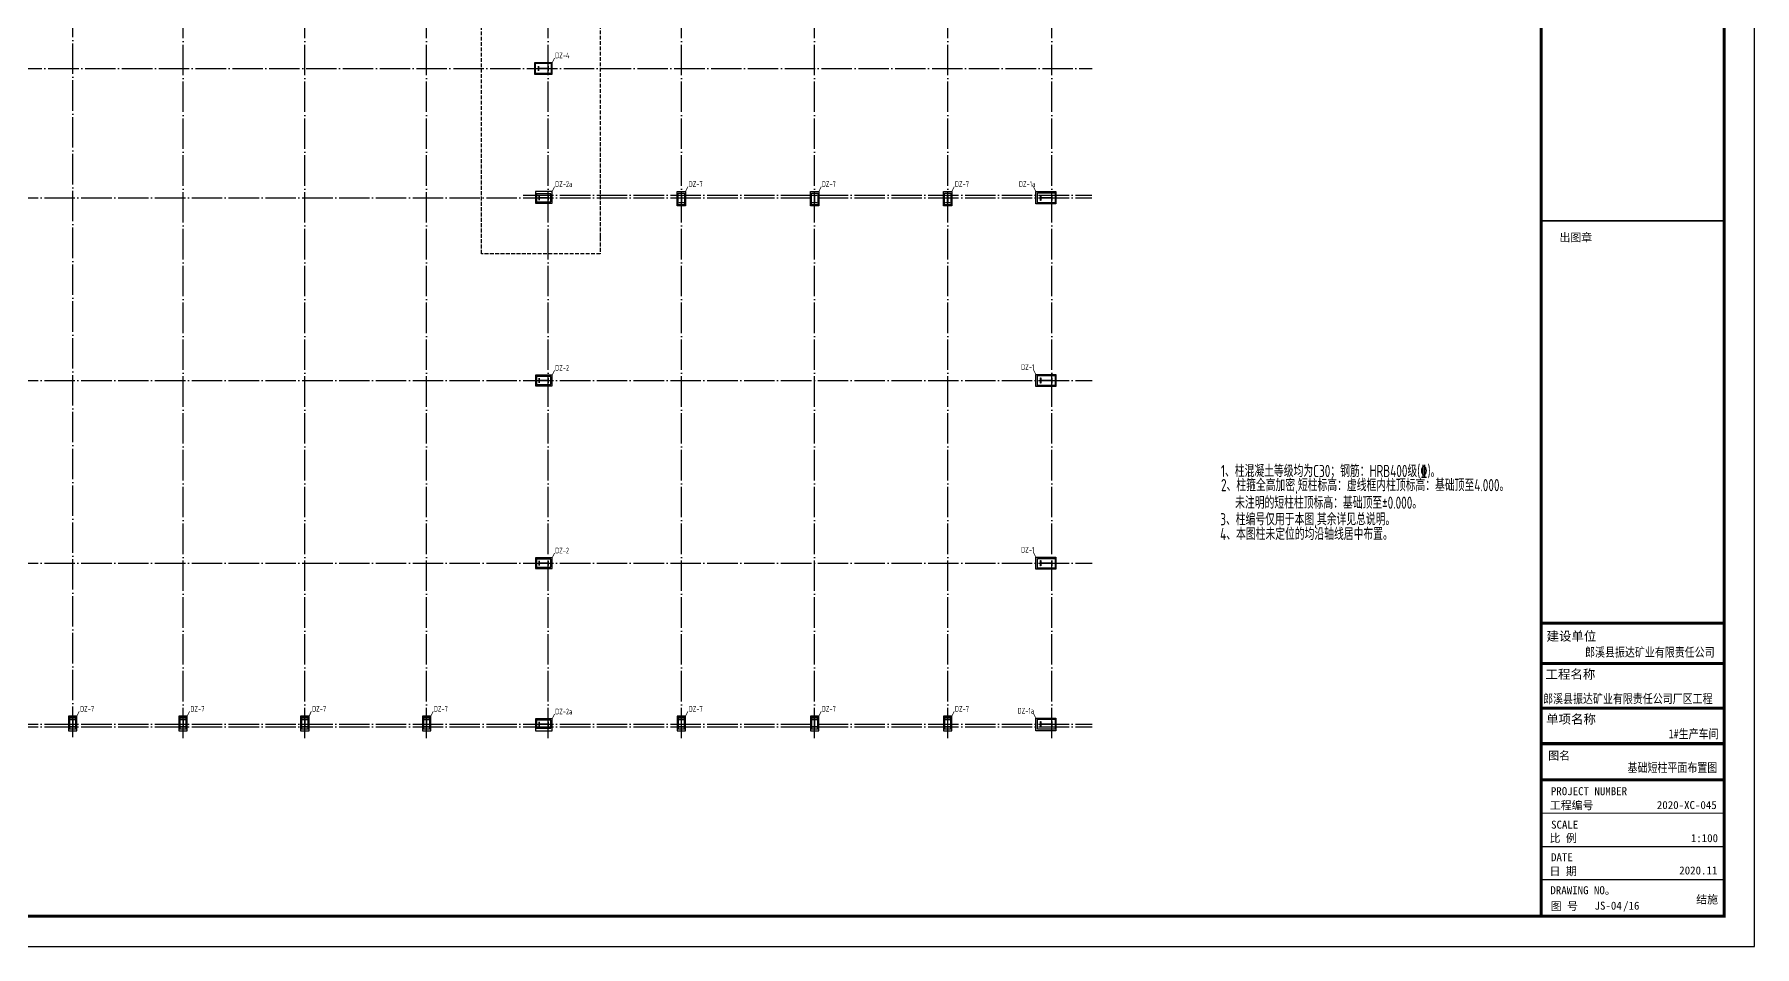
# Model space of a CAD drawing. Extents: x 69728788 to 150676229, y 15322671 to 43663798.
# Drawn here: x 75162727 to 75275784, y 20645303 to 20705221 of the extents above; entities that cross this region are included whole.
import ezdxf

# ---------------------------------------------------------------- set-up
doc = ezdxf.new("R2010")
doc.units = 0
doc.header["$LTSCALE"] = 1000
doc.header["$MEASUREMENT"] = 0
doc.linetypes.add('DASH', pattern=[0.35, 0.25, -0.1])
doc.linetypes.add('DOTE', pattern=[2.42, 2, -0.2, 0.02, -0.2])
for name, color, linetype in [('DOTE', 251, 'DOTE'), ('PUB_TITLE', 4, 'CONTINUOUS'), ('TEXT', 7, 'CONTINUOUS'), ('图框', 253, 'CONTINUOUS'), ('填充', 251, 'CONTINUOUS'), ('填充8#', 8, 'CONTINUOUS'), ('柱', 2, 'CONTINUOUS'), ('钢柱', 3, 'CONTINUOUS')]:
    doc.layers.add(name, color=color, linetype=linetype)
doc.layers.add('柱集中标注', color=2, linetype='CONTINUOUS', lineweight=9)
doc.styles.add('-黑体', font='simhei.ttf')
doc.styles.add('TSSD_Rein', font='atssdeng.shx', dxfattribs={"width": 0.7, "bigfont": 'atssdchn.shx'})
doc.styles.add('宋体', font='', dxfattribs={"width": 0.8})
doc.styles.add('黑体', font='simhei.ttf', dxfattribs={"width": 0.6, "height": 4.3})
doc.styles.get('宋体').set_extended_font_data('SimSun')

msp = doc.modelspace()

# ---------------------------------------------------------------- linework, layer by layer
at = {"layer": 'DOTE'}
for p, q in [((75165250.1, 20659068.2), (75165250.1, 20753068.2)), ((75172500.5, 20658985.2), (75172500.5, 20752985.2)), ((75180500.5, 20658985.2), (75180500.5, 20752985.2)), ((75188500.5, 20658985.2), (75188500.5, 20752985.2)), ((75196500.5, 20658985.2), (75196500.5, 20752985.2)), ((75205250.5, 20658985.2), (75205250.5, 20752985.2)), ((75214000.5, 20658985.2), (75214000.5, 20752985.2)), ((75222750.5, 20658985.2), (75222750.5, 20752985.2)), ((75229600.5, 20658985.2), (75229600.5, 20752985.2)), ((75122500.5, 20702985.2), (75232250.5, 20702985.2)), ((75122250.5, 20694485.2), (75232225.5, 20694485.2)), ((75194850.5, 20694660.2), (75232225.5, 20694660.2)), ((75122250.5, 20682485.2), (75232250.5, 20682485.2)), ((75122250.5, 20670485.2), (75232250.5, 20670485.2)), ((75122250.5, 20659910.2), (75232250.5, 20659910.2)), ((75122250.5, 20659735.2), (75232250.5, 20659735.2))]:
    msp.add_line(p, q, dxfattribs=at)
at = {"layer": 'PUB_TITLE'}
msp.add_lwpolyline([(75107584.3, 20645302.8), (75275784.3, 20645302.8), (75275784.3, 20764102.8), (75107584.3, 20764102.8)], close=True, dxfattribs=at)
at = {"layer": 'PUB_TITLE', "const_width": 200}
msp.add_lwpolyline([(75112584.3, 20647302.8), (75273784.3, 20647302.8), (75273784.3, 20762102.8), (75112584.3, 20762102.8)], close=True, dxfattribs=at)
at = {"layer": '图框', "color": 4}
for points, const_width in [([(75273784.3, 20647302.8), (75261765.8, 20647302.8), (75261765.8, 20762102.8), (75273784.3, 20762102.8)], 197.2), ([(75261765.8, 20666541.1), (75273740.6, 20666541.1)], 199.2), ([(75261765.8, 20663907.1), (75273744.3, 20663907.1)], 199.2), ([(75261765.8, 20660972.7), (75273784.3, 20660972.7)], 199.2), ([(75261765.8, 20658631.2), (75273784.3, 20658631.2)], 199.2), ([(75261765.8, 20656262.1), (75273784.3, 20656262.1)], 199.2), ([(75261765.8, 20654064.4), (75273784.3, 20654064.4)], 80.7), ([(75261765.8, 20651870.5), (75273784.3, 20651870.5)], 80.7), ([(75261765.8, 20649693.2), (75273784.3, 20649693.2)], 80.7)]:
    msp.add_lwpolyline(points, dxfattribs=dict(at, const_width=const_width))
at = {"layer": '图框', "color": 0, "const_width": 100}
msp.add_lwpolyline([(75261765.8, 20692976.9), (75273784.3, 20692976.9)], dxfattribs=at)
at = {"layer": '填充', "linetype": 'DASH'}
msp.add_lwpolyline([(75127258.2, 20749352.1), (75127258.2, 20657819.1), (75127258.2, 20657473.6), (75120679.4, 20657473.6), (75120679.4, 20754832.8), (75199914.7, 20754832.8), (75199914.7, 20691899.8), (75199914.7, 20690816.2), (75192102.5, 20690816.2), (75192102.5, 20749352.1), (75127258.2, 20749352.1)], close=True, dxfattribs=at)
at = {"layer": '填充8#'}
for points in [[(75195645.5, 20702665.2), (75196175.5, 20702665.2), (75196705.5, 20702665.2), (75196705.5, 20702985.2), (75196705.5, 20703305.2), (75196175.5, 20703305.2), (75195645.5, 20703305.2), (75195645.5, 20702665.2)], [(75195735.5, 20694220.2), (75196200.5, 20694220.2), (75196665.5, 20694220.2), (75196665.5, 20694485.2), (75196665.5, 20694750.2), (75196200.5, 20694750.2), (75195735.5, 20694750.2), (75195735.5, 20694220.2)], [(75205040.5, 20694035.2), (75205040.5, 20694410.2), (75205040.5, 20694785.2), (75205250.5, 20694785.2), (75205460.5, 20694785.2), (75205460.5, 20694410.2), (75205460.5, 20694035.2), (75205250.5, 20694035.2), (75205040.5, 20694035.2)], [(75213790.5, 20694035.2), (75213790.5, 20694410.2), (75213790.5, 20694785.2), (75214000.5, 20694785.2), (75214210.5, 20694785.2), (75214210.5, 20694410.2), (75214210.5, 20694035.2), (75214000.5, 20694035.2), (75213790.5, 20694035.2)], [(75222540.5, 20694035.2), (75222540.5, 20694410.2), (75222540.5, 20694785.2), (75222750.5, 20694785.2), (75222960.5, 20694785.2), (75222960.5, 20694410.2), (75222960.5, 20694035.2), (75222750.5, 20694035.2), (75222540.5, 20694035.2)], [(75229805.5, 20694165.2), (75229225.5, 20694165.2), (75228645.5, 20694165.2), (75228645.5, 20694485.2), (75228645.5, 20694805.2), (75229225.5, 20694805.2), (75229805.5, 20694805.2), (75229805.5, 20694165.2)], [(75195735.5, 20682220.2), (75196200.5, 20682220.2), (75196665.5, 20682220.2), (75196665.5, 20682485.2), (75196665.5, 20682750.2), (75196200.5, 20682750.2), (75195735.5, 20682750.2), (75195735.5, 20682220.2)], [(75229805.5, 20682165.2), (75229225.5, 20682165.2), (75228645.5, 20682165.2), (75228645.5, 20682485.2), (75228645.5, 20682805.2), (75229225.5, 20682805.2), (75229805.5, 20682805.2), (75229805.5, 20682165.2)], [(75195735.5, 20670220.2), (75196200.5, 20670220.2), (75196665.5, 20670220.2), (75196665.5, 20670485.2), (75196665.5, 20670750.2), (75196200.5, 20670750.2), (75195735.5, 20670750.2), (75195735.5, 20670220.2)], [(75229805.5, 20670165.2), (75229225.5, 20670165.2), (75228645.5, 20670165.2), (75228645.5, 20670485.2), (75228645.5, 20670805.2), (75229225.5, 20670805.2), (75229805.5, 20670805.2), (75229805.5, 20670165.2)], [(75165039.8, 20660360.2), (75165039.8, 20659985.2), (75165039.8, 20659610.2), (75165249.8, 20659610.2), (75165459.8, 20659610.2), (75165459.8, 20659985.2), (75165459.8, 20660360.2), (75165249.8, 20660360.2), (75165039.8, 20660360.2)], [(75172290.2, 20660360.2), (75172290.2, 20659985.2), (75172290.2, 20659610.2), (75172500.2, 20659610.2), (75172710.2, 20659610.2), (75172710.2, 20659985.2), (75172710.2, 20660360.2), (75172500.2, 20660360.2), (75172290.2, 20660360.2)], [(75180290.2, 20660360.2), (75180290.2, 20659985.2), (75180290.2, 20659610.2), (75180500.2, 20659610.2), (75180710.2, 20659610.2), (75180710.2, 20659985.2), (75180710.2, 20660360.2), (75180500.2, 20660360.2), (75180290.2, 20660360.2)], [(75188290.2, 20660360.2), (75188290.2, 20659985.2), (75188290.2, 20659610.2), (75188500.2, 20659610.2), (75188710.2, 20659610.2), (75188710.2, 20659985.2), (75188710.2, 20660360.2), (75188500.2, 20660360.2), (75188290.2, 20660360.2)], [(75195735.5, 20659645.2), (75196200.5, 20659645.2), (75196665.5, 20659645.2), (75196665.5, 20659910.2), (75196665.5, 20660175.2), (75196200.5, 20660175.2), (75195735.5, 20660175.2), (75195735.5, 20659645.2)], [(75205040.2, 20660360.2), (75205040.2, 20659985.2), (75205040.2, 20659610.2), (75205250.2, 20659610.2), (75205460.2, 20659610.2), (75205460.2, 20659985.2), (75205460.2, 20660360.2), (75205250.2, 20660360.2), (75205040.2, 20660360.2)], [(75213790.2, 20660360.2), (75213790.2, 20659985.2), (75213790.2, 20659610.2), (75214000.2, 20659610.2), (75214210.2, 20659610.2), (75214210.2, 20659985.2), (75214210.2, 20660360.2), (75214000.2, 20660360.2), (75213790.2, 20660360.2)], [(75222540.2, 20660360.2), (75222540.2, 20659985.2), (75222540.2, 20659610.2), (75222750.2, 20659610.2), (75222960.2, 20659610.2), (75222960.2, 20659985.2), (75222960.2, 20660360.2), (75222750.2, 20660360.2), (75222540.2, 20660360.2)], [(75229805.5, 20659590.2), (75229225.5, 20659590.2), (75228645.5, 20659590.2), (75228645.5, 20659910.2), (75228645.5, 20660230.2), (75229225.5, 20660230.2), (75229805.5, 20660230.2), (75229805.5, 20659590.2)]]:
    msp.add_lwpolyline(points, dxfattribs=at)
at = {"layer": '柱'}
for points in [[(75195600.5, 20702610.2), (75196175.5, 20702610.2), (75196750.5, 20702610.2), (75196750.5, 20702985.2), (75196750.5, 20703360.2), (75196175.5, 20703360.2), (75195600.5, 20703360.2)], [(75195650.5, 20694135.2), (75196200.5, 20694135.2), (75196750.5, 20694135.2), (75196750.5, 20694485.2), (75196750.5, 20694910.2), (75196200.5, 20694910.2), (75195650.5, 20694910.2)], [(75204975.9, 20693960.2), (75204975.9, 20694435.2), (75204975.9, 20694910.2), (75205250.9, 20694910.2), (75205525.9, 20694910.2), (75205525.9, 20694435.2), (75205525.9, 20693960.2)], [(75213725.9, 20693960.2), (75213725.9, 20694435.2), (75213725.9, 20694910.2), (75214000.9, 20694910.2), (75214275.9, 20694910.2), (75214275.9, 20694435.2), (75214275.9, 20693960.2)], [(75222475.9, 20693960.2), (75222475.9, 20694435.2), (75222475.9, 20694910.2), (75222750.9, 20694910.2), (75223025.9, 20694910.2), (75223025.9, 20694435.2), (75223025.9, 20693960.2)], [(75229850.5, 20694085.2), (75229225.5, 20694085.2), (75228550.5, 20694085.2), (75228550.5, 20694485.2), (75228550.5, 20694910.2), (75229225.5, 20694910.2), (75229850.5, 20694910.2)], [(75195650.5, 20682135.2), (75196200.5, 20682135.2), (75196750.5, 20682135.2), (75196750.5, 20682485.2), (75196750.5, 20682835.2), (75196200.5, 20682835.2), (75195650.5, 20682835.2)], [(75229850.5, 20682085.2), (75229225.5, 20682085.2), (75228550.5, 20682085.2), (75228550.5, 20682485.2), (75228550.5, 20682885.2), (75229225.5, 20682885.2), (75229850.5, 20682885.2)], [(75195650.5, 20670135.2), (75196200.5, 20670135.2), (75196750.5, 20670135.2), (75196750.5, 20670485.2), (75196750.5, 20670835.2), (75196200.5, 20670835.2), (75195650.5, 20670835.2)], [(75229850.5, 20670085.2), (75229225.5, 20670085.2), (75228550.5, 20670085.2), (75228550.5, 20670485.2), (75228550.5, 20670885.2), (75229225.5, 20670885.2), (75229850.5, 20670885.2)], [(75164975.1, 20660435.2), (75164975.1, 20659960.2), (75164975.1, 20659485.2), (75165250.1, 20659485.2), (75165525.1, 20659485.2), (75165525.1, 20659960.2), (75165525.1, 20660435.2)], [(75172225.5, 20660435.2), (75172225.5, 20659960.2), (75172225.5, 20659485.2), (75172500.5, 20659485.2), (75172775.5, 20659485.2), (75172775.5, 20659960.2), (75172775.5, 20660435.2)], [(75180225.5, 20660435.2), (75180225.5, 20659960.2), (75180225.5, 20659485.2), (75180500.5, 20659485.2), (75180775.5, 20659485.2), (75180775.5, 20659960.2), (75180775.5, 20660435.2)], [(75188225.5, 20660435.2), (75188225.5, 20659960.2), (75188225.5, 20659485.2), (75188500.5, 20659485.2), (75188775.5, 20659485.2), (75188775.5, 20659960.2), (75188775.5, 20660435.2)], [(75195650.5, 20659485.2), (75196200.5, 20659485.2), (75196750.5, 20659485.2), (75196750.5, 20659910.2), (75196750.5, 20660260.2), (75196200.5, 20660260.2), (75195650.5, 20660260.2)], [(75204975.5, 20660435.2), (75204975.5, 20659960.2), (75204975.5, 20659485.2), (75205250.5, 20659485.2), (75205525.5, 20659485.2), (75205525.5, 20659960.2), (75205525.5, 20660435.2)], [(75213725.5, 20660435.2), (75213725.5, 20659960.2), (75213725.5, 20659485.2), (75214000.5, 20659485.2), (75214275.5, 20659485.2), (75214275.5, 20659960.2), (75214275.5, 20660435.2)], [(75222475.5, 20660435.2), (75222475.5, 20659960.2), (75222475.5, 20659485.2), (75222750.5, 20659485.2), (75223025.5, 20659485.2), (75223025.5, 20659960.2), (75223025.5, 20660435.2)], [(75229850.5, 20659485.2), (75229225.5, 20659485.2), (75228550.5, 20659485.2), (75228550.5, 20659910.2), (75228550.5, 20660310.2), (75229225.5, 20660310.2), (75229850.5, 20660310.2)]]:
    msp.add_lwpolyline(points, close=True, dxfattribs=at)
at = {"layer": '柱集中标注'}
for p, q in [((75196750.5, 20703360.2), (75196900.5, 20703660.2)), ((75196750.5, 20694910.2), (75196900.5, 20695210.2)), ((75205525.5, 20694910.2), (75205675.5, 20695210.2)), ((75214275.9, 20694910.2), (75214425.9, 20695210.2)), ((75223025.9, 20694910.2), (75223175.9, 20695210.2)), ((75228550.5, 20694910.2), (75228400.5, 20695210.2)), ((75196750.5, 20682835.2), (75196900.5, 20683135.2)), ((75228550.5, 20682885.2), (75228400.5, 20683185.2)), ((75196750.5, 20670835.2), (75196900.5, 20671135.2)), ((75228550.5, 20670885.2), (75228400.5, 20671185.2)), ((75165525.1, 20660435.2), (75165675.1, 20660735.2)), ((75172775.5, 20660435.2), (75172925.5, 20660735.2)), ((75180775.5, 20660435.2), (75180925.5, 20660735.2)), ((75188775.5, 20660435.2), (75188925.5, 20660735.2)), ((75196750.5, 20660260.2), (75196900.5, 20660560.2)), ((75205525.5, 20660435.2), (75205675.5, 20660735.2)), ((75214275.5, 20660435.2), (75214425.5, 20660735.2)), ((75223025.5, 20660435.2), (75223175.5, 20660735.2)), ((75228550.5, 20660310.2), (75228400.5, 20660610.2))]:
    msp.add_line(p, q, dxfattribs=at)
at = {"layer": '钢柱'}
for points in [[(75195850.5, 20703135.2), (75195850.5, 20702835.2), (75195862.5, 20702835.2), (75195862.5, 20702981.2), (75196488.5, 20702981.2), (75196488.5, 20702835.2), (75196500.5, 20702835.2), (75196500.5, 20703135.2), (75196488.5, 20703135.2), (75196488.5, 20702989.2), (75195862.5, 20702989.2), (75195862.5, 20703135.2)], [(75195900.5, 20694635.2), (75195900.5, 20694335.2), (75195912.5, 20694335.2), (75195912.5, 20694481.2), (75196488.5, 20694481.2), (75196488.5, 20694335.2), (75196500.5, 20694335.2), (75196500.5, 20694635.2), (75196488.5, 20694635.2), (75196488.5, 20694489.2), (75195912.5, 20694489.2), (75195912.5, 20694635.2)], [(75205100.5, 20694660.2), (75205400.5, 20694660.2), (75205400.5, 20694648.2), (75205255.5, 20694648.2), (75205255.5, 20694172.2), (75205400.5, 20694172.2), (75205400.5, 20694160.2), (75205100.5, 20694160.2), (75205100.5, 20694172.2), (75205245.5, 20694172.2), (75205245.5, 20694648.2), (75205100.5, 20694648.2)], [(75213850.5, 20694660.2), (75214150.5, 20694660.2), (75214150.5, 20694648.2), (75214005.5, 20694648.2), (75214005.5, 20694172.2), (75214150.5, 20694172.2), (75214150.5, 20694160.2), (75213850.5, 20694160.2), (75213850.5, 20694172.2), (75213995.5, 20694172.2), (75213995.5, 20694648.2), (75213850.5, 20694648.2)], [(75222600.5, 20694660.2), (75222900.5, 20694660.2), (75222900.5, 20694648.2), (75222755.5, 20694648.2), (75222755.5, 20694172.2), (75222900.5, 20694172.2), (75222900.5, 20694160.2), (75222600.5, 20694160.2), (75222600.5, 20694172.2), (75222745.5, 20694172.2), (75222745.5, 20694648.2), (75222600.5, 20694648.2)], [(75229600.5, 20694660.2), (75229600.5, 20694310.2), (75229586.5, 20694310.2), (75229586.5, 20694480.2), (75228864.5, 20694480.2), (75228864.5, 20694310.2), (75228850.5, 20694310.2), (75228850.5, 20694660.2), (75228864.5, 20694660.2), (75228864.5, 20694490.2), (75229586.5, 20694490.2), (75229586.5, 20694660.2)], [(75195900.5, 20682635.2), (75195900.5, 20682335.2), (75195912.5, 20682335.2), (75195912.5, 20682481.2), (75196488.5, 20682481.2), (75196488.5, 20682335.2), (75196500.5, 20682335.2), (75196500.5, 20682635.2), (75196488.5, 20682635.2), (75196488.5, 20682489.2), (75195912.5, 20682489.2), (75195912.5, 20682635.2)], [(75229600.5, 20682660.2), (75229600.5, 20682310.2), (75229586.5, 20682310.2), (75229586.5, 20682480.2), (75228864.5, 20682480.2), (75228864.5, 20682310.2), (75228850.5, 20682310.2), (75228850.5, 20682660.2), (75228864.5, 20682660.2), (75228864.5, 20682490.2), (75229586.5, 20682490.2), (75229586.5, 20682660.2)], [(75195900.5, 20670635.2), (75195900.5, 20670335.2), (75195912.5, 20670335.2), (75195912.5, 20670481.2), (75196488.5, 20670481.2), (75196488.5, 20670335.2), (75196500.5, 20670335.2), (75196500.5, 20670635.2), (75196488.5, 20670635.2), (75196488.5, 20670489.2), (75195912.5, 20670489.2), (75195912.5, 20670635.2)], [(75229600.5, 20670660.2), (75229600.5, 20670310.2), (75229586.5, 20670310.2), (75229586.5, 20670480.2), (75228864.5, 20670480.2), (75228864.5, 20670310.2), (75228850.5, 20670310.2), (75228850.5, 20670660.2), (75228864.5, 20670660.2), (75228864.5, 20670490.2), (75229586.5, 20670490.2), (75229586.5, 20670660.2)], [(75165099.8, 20659735.2), (75165399.8, 20659735.2), (75165399.8, 20659747.2), (75165254.8, 20659747.2), (75165254.8, 20660223.2), (75165399.8, 20660223.2), (75165399.8, 20660235.2), (75165099.8, 20660235.2), (75165099.8, 20660223.2), (75165244.8, 20660223.2), (75165244.8, 20659747.2), (75165099.8, 20659747.2)], [(75172350.2, 20659735.2), (75172650.2, 20659735.2), (75172650.2, 20659747.2), (75172505.2, 20659747.2), (75172505.2, 20660223.2), (75172650.2, 20660223.2), (75172650.2, 20660235.2), (75172350.2, 20660235.2), (75172350.2, 20660223.2), (75172495.2, 20660223.2), (75172495.2, 20659747.2), (75172350.2, 20659747.2)], [(75180350.2, 20659735.2), (75180650.2, 20659735.2), (75180650.2, 20659747.2), (75180505.2, 20659747.2), (75180505.2, 20660223.2), (75180650.2, 20660223.2), (75180650.2, 20660235.2), (75180350.2, 20660235.2), (75180350.2, 20660223.2), (75180495.2, 20660223.2), (75180495.2, 20659747.2), (75180350.2, 20659747.2)], [(75188350.2, 20659735.2), (75188650.2, 20659735.2), (75188650.2, 20659747.2), (75188505.2, 20659747.2), (75188505.2, 20660223.2), (75188650.2, 20660223.2), (75188650.2, 20660235.2), (75188350.2, 20660235.2), (75188350.2, 20660223.2), (75188495.2, 20660223.2), (75188495.2, 20659747.2), (75188350.2, 20659747.2)], [(75205100.2, 20659735.2), (75205400.2, 20659735.2), (75205400.2, 20659747.2), (75205255.2, 20659747.2), (75205255.2, 20660223.2), (75205400.2, 20660223.2), (75205400.2, 20660235.2), (75205100.2, 20660235.2), (75205100.2, 20660223.2), (75205245.2, 20660223.2), (75205245.2, 20659747.2), (75205100.2, 20659747.2)], [(75213850.2, 20659735.2), (75214150.2, 20659735.2), (75214150.2, 20659747.2), (75214005.2, 20659747.2), (75214005.2, 20660223.2), (75214150.2, 20660223.2), (75214150.2, 20660235.2), (75213850.2, 20660235.2), (75213850.2, 20660223.2), (75213995.2, 20660223.2), (75213995.2, 20659747.2), (75213850.2, 20659747.2)], [(75222600.2, 20659735.2), (75222900.2, 20659735.2), (75222900.2, 20659747.2), (75222755.2, 20659747.2), (75222755.2, 20660223.2), (75222900.2, 20660223.2), (75222900.2, 20660235.2), (75222600.2, 20660235.2), (75222600.2, 20660223.2), (75222745.2, 20660223.2), (75222745.2, 20659747.2), (75222600.2, 20659747.2)], [(75195900.5, 20660060.2), (75195900.5, 20659760.2), (75195912.5, 20659760.2), (75195912.5, 20659906.2), (75196488.5, 20659906.2), (75196488.5, 20659760.2), (75196500.5, 20659760.2), (75196500.5, 20660060.2), (75196488.5, 20660060.2), (75196488.5, 20659914.2), (75195912.5, 20659914.2), (75195912.5, 20660060.2)], [(75229600.5, 20660085.2), (75229600.5, 20659735.2), (75229586.5, 20659735.2), (75229586.5, 20659905.2), (75228864.5, 20659905.2), (75228864.5, 20659735.2), (75228850.5, 20659735.2), (75228850.5, 20660085.2), (75228864.5, 20660085.2), (75228864.5, 20659915.2), (75229586.5, 20659915.2), (75229586.5, 20660085.2)]]:
    msp.add_lwpolyline(points, close=True, dxfattribs=at)

# ---------------------------------------------------------------- texts
at = {"layer": 'TEXT', "color": 2, "style": 'TSSD_Rein', "width": 0.7}
for s, p in [('1、柱混凝土等级均为C30；钢筋：HRB400级(%%132)。', (75240710.8, 20676144.2)), ('2、柱箍全高加密,短柱标高：虚线框内柱顶标高：基础顶至4.000。', (75240714.5, 20675214.1)), ('未注明的短柱柱顶标高：基础顶至%%P0.000。', (75241644.1, 20674060.4)), ('3、柱编号仅用于本图,其余详见总说明。', (75240665.6, 20672975.4)), ('4、本图柱未定位的均沿轴线居中布置。', (75240656.8, 20672007.9))]:
    msp.add_text(s, height=799.98, dxfattribs=at).set_placement(p)
at = {"layer": 'TEXT', "color": 3, "style": '-黑体', "width": 0.8}
for s, p in [('郎溪县振达矿业有限责任公司', (75264642.2, 20664344.8)), ('郎溪县振达矿业有限责任公司厂区工程', (75261885.6, 20661289.9)), ('1#生产车间', (75270138.3, 20658978.5)), ('基础短柱平面布置图', (75267435.2, 20656764.2, -27.6))]:
    msp.add_text(s, height=600.3, dxfattribs=at).set_placement(p)
at = {"layer": '图框', "color": 4}
for s, height, style, p in [('出图章', 525.89, '黑体', (75262956.1, 20691616)), ('建设单位', 600, '黑体', (75262109.1, 20665395.7)), ('工程名称', 600, '黑体', (75262042.6, 20662892.6)), ('单项名称', 600, '黑体', (75262082.6, 20659945.3)), ('图名', 525.89, '黑体', (75262221.1, 20657581.1)), ('工程编号', 525.89, '黑体', (75262324, 20654318.5)), ('2020-XC-045', 525.888, '宋体', (75269360.7, 20654336.7)), ('SCALE', 525.89, '黑体', (75262407.8, 20653047.4)), ('比 例', 525.89, '黑体', (75262306.3, 20652161.5)), ('1:100', 525.89, '宋体', (75271593.7, 20652163.6)), ('DATE', 525.89, '黑体', (75262405.1, 20650910.2)), ('日 期', 525.89, '黑体', (75262306.3, 20649984.2)), ('2020.11', 525.89, '宋体', (75270832.5, 20650040.6)), ('DRAWING NO。', 525.888, '黑体', (75262363.6, 20648740.8)), ('图 号', 525.89, '黑体', (75262381, 20647690.7))]:
    msp.add_text(s, height=height, dxfattribs=dict(at, style=style)).set_placement(p)
at = {"layer": '图框', "color": 0, "style": '黑体'}
msp.add_text('PROJECT NUMBER', height=525.888, dxfattribs=at).set_placement((75262395, 20655248.1))
at = {"layer": '图框', "color": 3, "style": '宋体'}
for s, p in [('JS-04', (75265265.4, 20647727.4)), ('/16', (75267140.9, 20647727.4)), ('结施', (75271948.2, 20648135.7))]:
    msp.add_text(s, height=525.89, dxfattribs=at).set_placement(p)
at = {"layer": '柱集中标注', "style": 'TSSD_Rein', "width": 0.7}
for s, p in [('DZ-4', (75196953.8, 20703656.8)), ('DZ-2a', (75196953.8, 20695206.8)), ('DZ-7', (75205728.8, 20695206.8)), ('DZ-7', (75214479.2, 20695206.8)), ('DZ-7', (75223229.2, 20695206.8)), ('DZ-1a', (75227432.5, 20695206.8)), ('DZ-2', (75196953.8, 20683131.8)), ('DZ-1', (75227579.9, 20683181.8)), ('DZ-2', (75196953.8, 20671131.8)), ('DZ-1', (75227579.9, 20671181.8)), ('DZ-7', (75165728.4, 20660731.8)), ('DZ-7', (75172978.8, 20660731.8)), ('DZ-7', (75180978.8, 20660731.8)), ('DZ-7', (75188978.8, 20660731.8)), ('DZ-2a', (75196953.8, 20660556.8)), ('DZ-7', (75205728.8, 20660731.8)), ('DZ-7', (75214478.8, 20660731.8)), ('DZ-7', (75223228.8, 20660731.8)), ('DZ-1a', (75227347.7, 20660606.8))]:
    msp.add_text(s, height=375, dxfattribs=at).set_placement(p)

doc.saveas('drawing.dxf')
